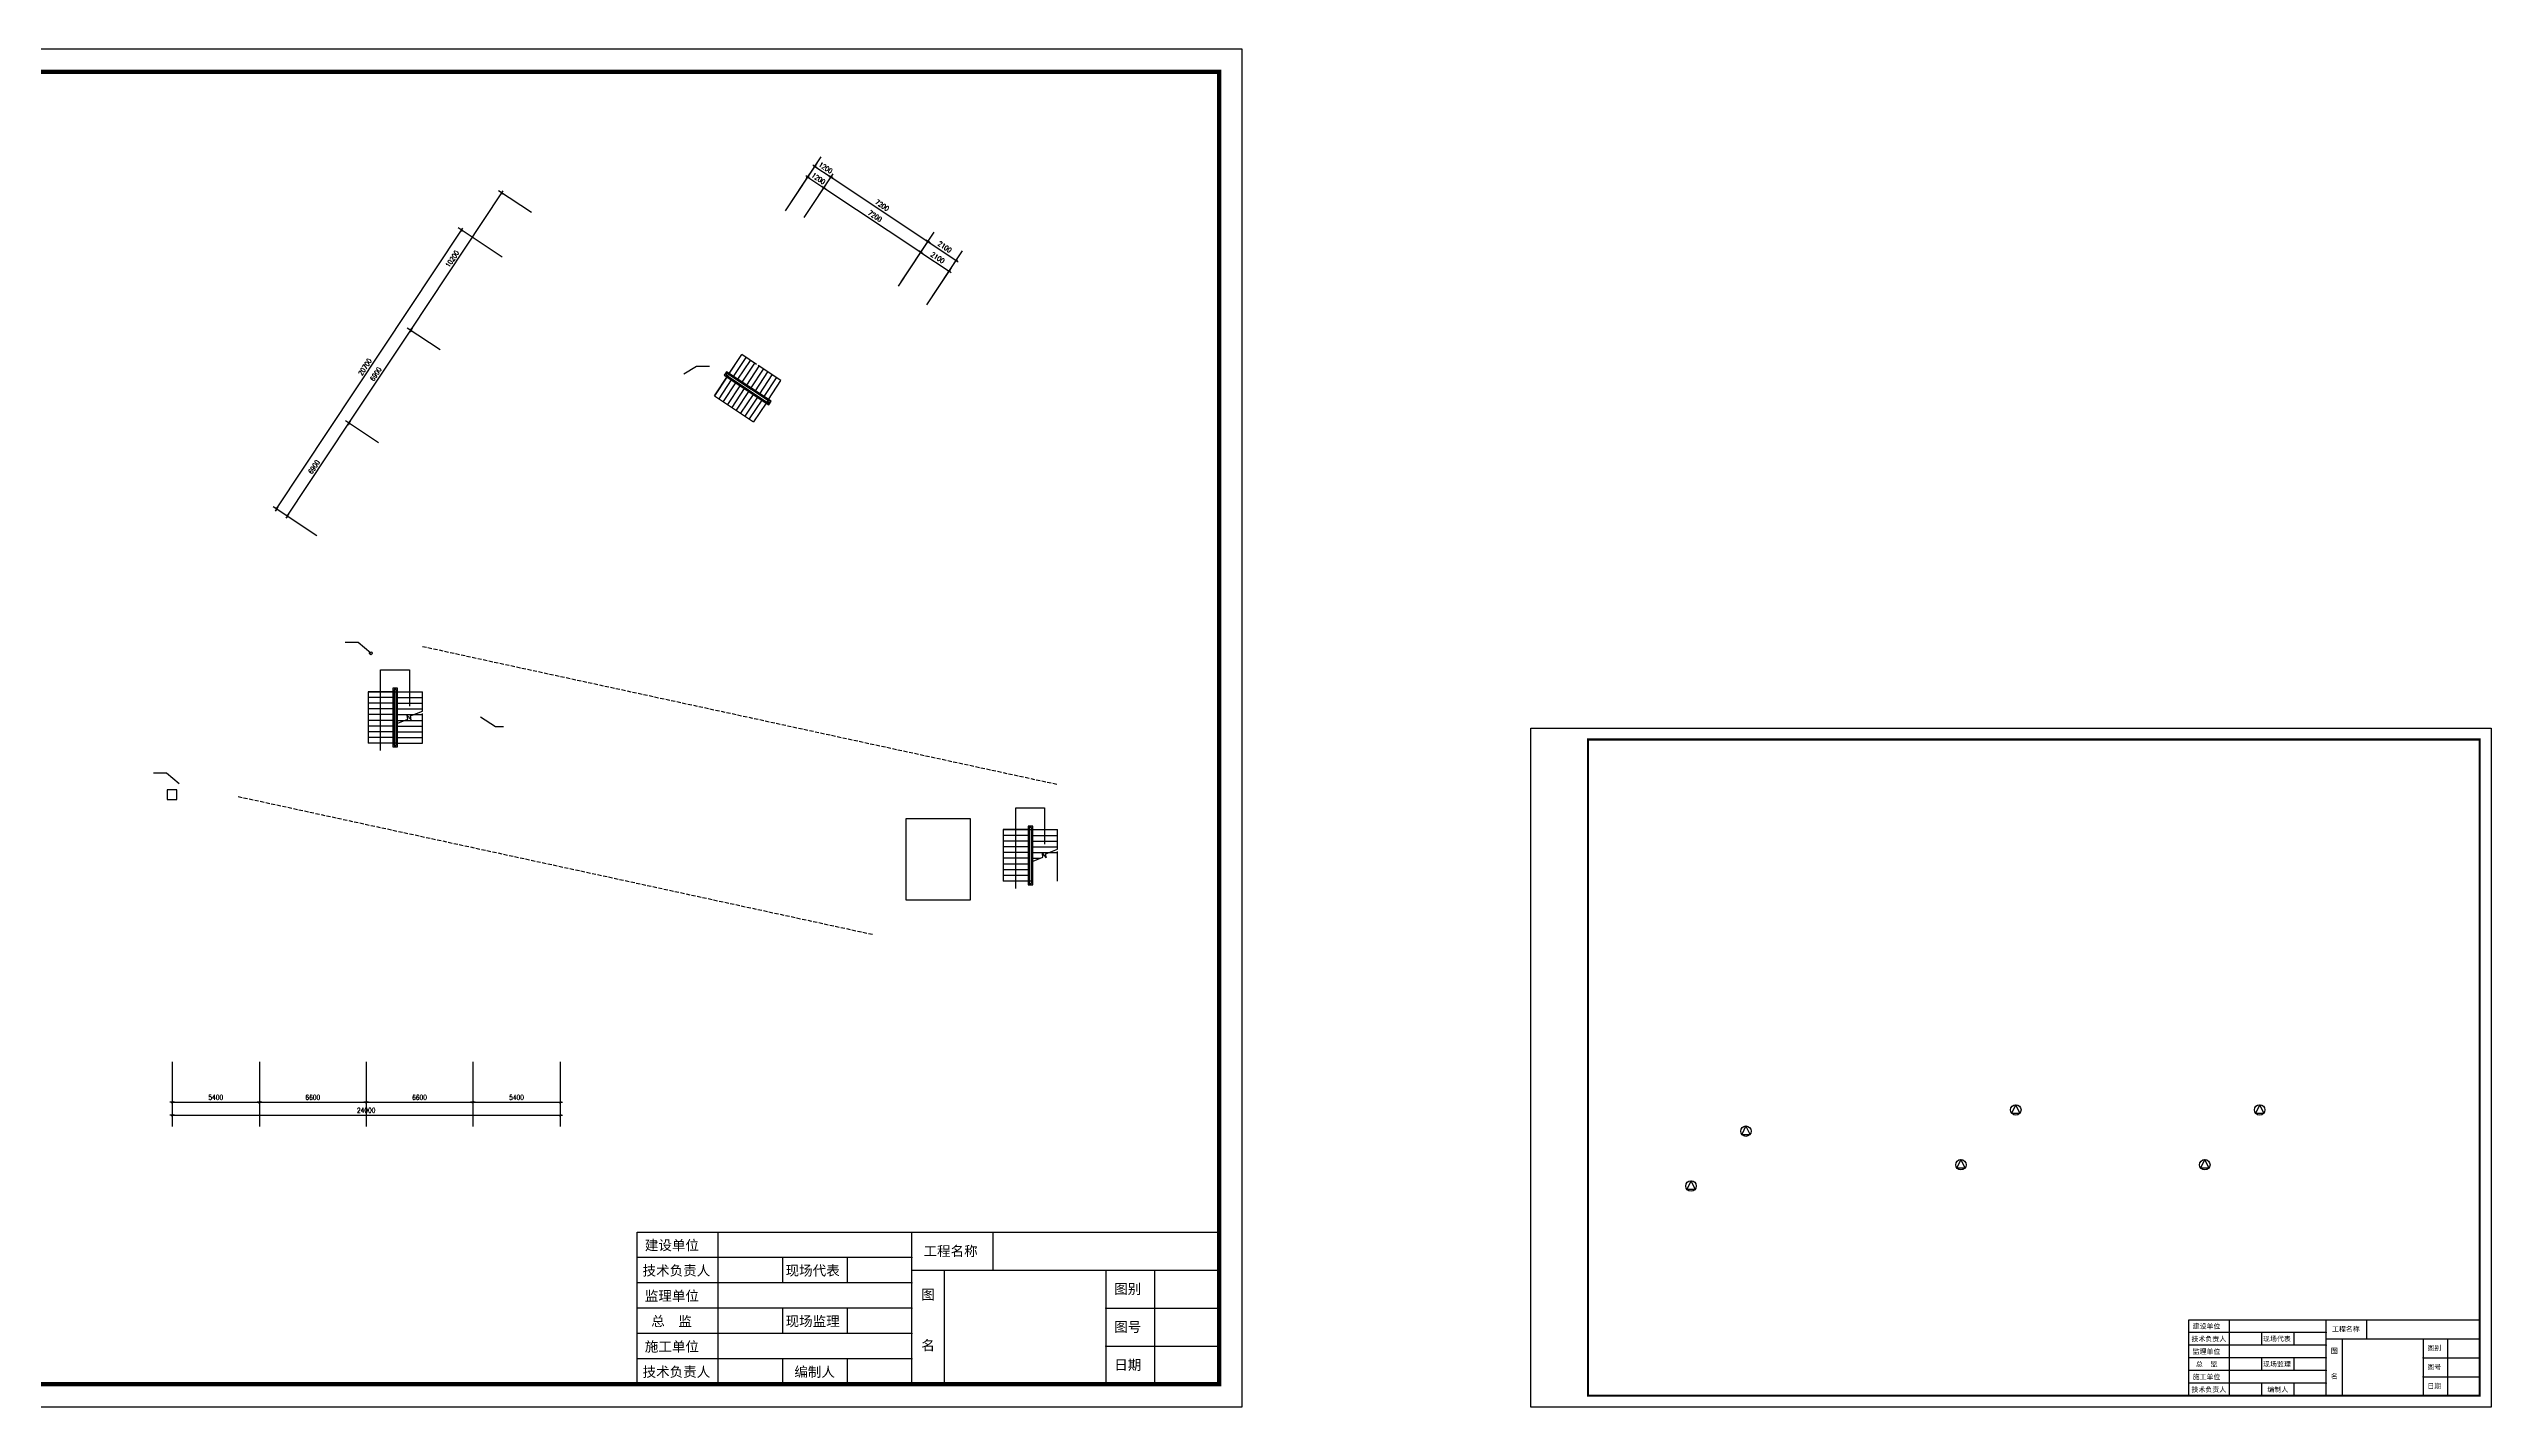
# Model space of a CAD drawing. Extents: x -149393 to 1177518, y -366685 to 296590.
# Drawn here: x 1026458 to 1177518, y -685 to 83324 of the extents above; entities that cross this region are included whole.
import ezdxf

# ---------------------------------------------------------------- set-up
doc = ezdxf.new("R2010")
doc.units = 0
doc.header["$LTSCALE"] = 1000
doc.header["$MEASUREMENT"] = 0
doc.linetypes.add('DASH', pattern=[0.35, 0.25, -0.1])
doc.layers.get('0').update_dxf_attribs({"linetype": 'CONTINUOUS'})
for name, color, linetype in [('AXIS', 3, 'CONTINUOUS'), ('COLUMN', 9, 'CONTINUOUS'), ('PUB_TITLE', 253, 'CONTINUOUS'), ('STAIR', 2, 'CONTINUOUS'), ('TEL_SYMB', 3, 'CONTINUOUS'), ('WALL', 9, 'CONTINUOUS')]:
    doc.layers.add(name, color=color, linetype=linetype)
doc.styles.add('DIM_FONT', font='SIMPLEX.shx', dxfattribs={"width": 0.8})
doc.styles.add('宋体', font='')
doc.styles.get('宋体').set_extended_font_data('SimSun')
doc.dimstyles.new('DIMN', dxfattribs={"dimtxt": 300, "dimasz": 1, "dimexe": 250, "dimexo": 300, "dimgap": 150, "dimtad": 1, "dimdec": 0, "dimdsep": 46, "dimtxsty": 'DIM_FONT', "dimblk": '_DIMX', "dimcen": 2.5, "dimclrt": 7, "dimadec": 0, "dimazin": 0, "dimtfac": 1, "dimtdec": 0, "dimtix": 1, "dimtmove": 2, "dimatfit": 3, "dimldrblk": '_DIMX', "dimfxl": 1, "dimtolj": 1, "dimarcsym": 0})

# ---------------------------------------------------------------- blocks, each defined once
blk = doc.blocks.new('会签栏')
at = {"layer": 'PUB_TITLE', "color": 4, "lineweight": 30}
blk.add_lwpolyline([(-18000, 0), (-18000, 4700), (0, 4700)], dxfattribs=at)
at = {"layer": 'PUB_TITLE', "color": 4}
for points in [[(-15500, 4700), (-15500, 0)], [(-9500, 0), (-9500, 4700)], [(-7000, 4700), (-7000, 3525)], [(-9500, 3917), (-18000, 3917)], [(-13500, 3917), (-13500, 3133)], [(-11500, 3917), (-11500, 3133)], [(-9500, 3133), (-18000, 3133)], [(-9500, 3525), (0, 3525)], [(-8500, 3525), (-8500, 0)], [(-3500, 3525), (-3500, 0)], [(-2000, 3525), (-2000, 0)], [(-9500, 2350), (-18000, 2350)], [(-13500, 2350), (-13500, 1567)], [(-11500, 2350), (-11500, 1567)], [(-3500, 2350), (0, 2350)], [(-9500, 1567), (-18000, 1567)], [(-9500, 783), (-18000, 783)], [(-13500, 783), (-13500, 0)], [(-11500, 783), (-11500, 0)], [(-3500, 1175), (0, 1175)]]:
    blk.add_lwpolyline(points, dxfattribs=at)
at = {"layer": 'PUB_TITLE'}
for p in [(-9500, 3917), (-9500, 3133), (-9500, 2350), (-9500, 1567), (-9500, 783), (-3500, 1175)]:
    blk.add_point(p, dxfattribs=at)
at = {"layer": 'PUB_TITLE', "color": 4}
blk.add_point((-3500, 2350), dxfattribs=at)
at = {"lineweight": -3, "style": '宋体'}
for s, p in [('建设单位', (-17758, 4147)), ('工程名称', (-9140, 3965)), ('技术负责人', (-17828, 3363)), ('现场代表', (-13405, 3363)), ('图别', (-3241, 2796)), ('监理单位', (-17758, 2580)), ('图', (-9206, 2624)), ('总  监', (-17560, 1797)), ('现场监理', (-13405, 1797)), ('图号', (-3241, 1621)), ('施工单位', (-17758, 1013)), ('名', (-9206, 1049)), ('日期', (-3241, 446)), ('技术负责人', (-17828, 230)), ('编制人', (-13134, 230))]:
    blk.add_text(s, height=307, dxfattribs=at).set_placement(p)
blk = doc.blocks.new('_DIMX')
blk.add_line((-150, 0), (150, 0))
at = {"const_width": 50}
blk.add_lwpolyline([(-70, -70), (70, 70)], dxfattribs=at)
blk = doc.blocks.new('_FZHK')
blk.add_lwpolyline([(-0.5, -0.5), (0.5, -0.5), (0.5, 0.5), (-0.5, 0.5)], close=True)

msp = doc.modelspace()

# ---------------------------------------------------------------- linework, layer by layer
at = {"color": 59}
for p, q in [((1046981.4, 39926), (1046981.4, 44913.5)), ((1046981.4, 44913.5), (1048756.8, 44913.5)), ((1048756.8, 44913.5), (1048756.8, 42663.9)), ((1086263.8, 31393.9), (1086263.8, 36381.4)), ((1086263.8, 36381.4), (1088039.1, 36381.4)), ((1088039.1, 36381.4), (1088039.1, 34131.8))]:
    msp.add_line(p, q, dxfattribs=at)
at = {"elevation": 7319.5}
for points in [[(1065725.9, 63229.6), (1066512.1, 63704.8), (1067318, 63704.8)], [(1053151.9, 42008.4), (1054091.4, 41404), (1054588.1, 41404)]]:
    msp.add_lwpolyline(points, dxfattribs=at)
for points in [[(1046373.4, 45945.1), (1045587.2, 46615.7), (1044781.3, 46615.7)], [(1034528.1, 37865.2), (1033741.9, 38535.7), (1032936, 38535.7)]]:
    msp.add_lwpolyline(points)
msp.add_circle((1046373.4, 45945.1), 90.8)
at = {"layer": 'AXIS'}
for p, q in [((1072011.2, 73304.7), (1074224.8, 76636.4)), ((1079007.8, 68656.3), (1081221.3, 71987.9)), ((1080756.9, 67494.1), (1082970.5, 70825.8)), ((1034084, 20676), (1034084, 16676)), ((1039484, 20676), (1039484, 16676)), ((1046084, 20676), (1046084, 16676)), ((1052684, 20676), (1052684, 16676)), ((1058084, 20676), (1058084, 16676))]:
    msp.add_line(p, q, dxfattribs=at)
at = {"layer": 'PUB_TITLE'}
for points in [[(981450.7, 83323.9), (1100250.7, 83323.9), (1100250.7, -684.6), (981450.7, -684.6)], [(1118118.4, 41319.6), (1177518.4, 41319.6), (1177518.4, -684.6), (1118118.4, -684.6)]]:
    msp.add_lwpolyline(points, close=True, dxfattribs=at)
for points, const_width in [([(988522.1, 81909.6), (1098836.4, 81909.6), (1098836.4, 729.6), (988522.1, 729.6), (988522.1, 81909.6)], 270.7), ([(1121654.2, 40612.5), (1176811.3, 40612.5), (1176811.3, 22.5), (1121654.2, 22.5), (1121654.2, 40612.5)], 135.4)]:
    msp.add_lwpolyline(points, close=True, dxfattribs=dict(at, const_width=const_width))
at = {"layer": 'STAIR', "color": 59}
for p, q in [((1067624.9, 61862.5), (1069318.3, 64411.3)), ((1068544.3, 63246.4), (1069318.3, 64411.3)), ((1068813.1, 63067.8), (1069587.1, 64232.7)), ((1069082, 62889.2), (1069855.9, 64054.1)), ((1070232.5, 63803.9), (1069318.3, 64411.3)), ((1069350.8, 62710.6), (1070124.7, 63875.5)), ((1069619.6, 62532), (1070393.5, 63696.9)), ((1069888.4, 62353.4), (1070662.3, 63518.3)), ((1071737.6, 62803.9), (1070339.5, 63732.8)), ((1068398.8, 63027.4), (1067624.9, 61862.5)), ((1068667.6, 62848.8), (1067893.7, 61683.9)), ((1068936.4, 62670.2), (1068162.5, 61505.3)), ((1068380.1, 63355.6), (1068234.5, 63136.5)), ((1068234.5, 63136.5), (1070982.4, 61310.9)), ((1068400.1, 63256.1), (1068334, 63156.6)), ((1068334, 63156.6), (1070962.3, 61410.3)), ((1071127.9, 61529.9), (1068380.1, 63355.6)), ((1071028.5, 61509.8), (1068400.1, 63256.1)), ((1069205.2, 62491.6), (1068431.3, 61326.7)), ((1068438.5, 63087.1), (1070857.8, 61479.7)), ((1069902.7, 62257.8), (1068504.6, 63186.7)), ((1069474.1, 62313), (1068700.1, 61148.1)), ((1069742.9, 62134.4), (1068968.9, 60969.5)), ((1070011.7, 61955.8), (1069237.8, 60790.9)), ((1070924, 61579.3), (1070009.8, 62186.7)), ((1070157.2, 62174.8), (1070931.1, 63339.7)), ((1070426, 61996.2), (1071199.9, 63161.1)), ((1070694.8, 61817.6), (1071468.8, 62982.5)), ((1070963.6, 61639), (1071737.6, 62803.9)), ((1067624.9, 61862.5), (1070044.2, 60255.1)), ((1070280.5, 61777.2), (1069506.6, 60612.3)), ((1070549.3, 61598.6), (1069775.4, 60433.7)), ((1070818.1, 61420), (1070044.2, 60255.1)), ((1070924, 61579.3), (1070857.8, 61479.7)), ((1070962.3, 61410.3), (1071028.5, 61509.8)), ((1070982.4, 61310.9), (1071127.9, 61529.9)), ((1046204, 43565), (1046204, 40375.6)), ((1047739.6, 43565), (1046204, 43565)), ((1046204, 43565), (1049564, 43565)), ((1047739.6, 43210.6), (1046204, 43210.6)), ((1047739.6, 42856.2), (1046204, 42856.2)), ((1047739.6, 42501.9), (1046204, 42501.9)), ((1048028.3, 43781.5), (1047739.6, 43781.5)), ((1047739.6, 43781.5), (1047739.6, 40159)), ((1047949.6, 43702.8), (1047818.3, 43702.8)), ((1047818.3, 43702.8), (1047818.3, 40237.8)), ((1047818.3, 43565), (1047818.3, 40375.6)), ((1047949.6, 40237.8), (1047949.6, 43702.8)), ((1047949.6, 41721.9), (1047949.6, 43565)), ((1048028.3, 40159), (1048028.3, 43781.5)), ((1048028.3, 43565), (1049564, 43565)), ((1048028.3, 43210.6), (1049564, 43210.6)), ((1048028.3, 42856.2), (1049564, 42856.2)), ((1048028.3, 42501.9), (1049564, 42501.9)), ((1048834.3, 42071.5), (1049564, 42359.8)), ((1049564, 42359.8), (1049564, 43565)), ((1047739.6, 42147.5), (1046204, 42147.5)), ((1047739.6, 41793.1), (1046204, 41793.1)), ((1047739.6, 41438.7), (1046204, 41438.7)), ((1047739.6, 41084.4), (1046204, 41084.4)), ((1047949.6, 41580.8), (1048654.9, 41859.5)), ((1047949.6, 40375.6), (1047949.6, 41580.8)), ((1048028.3, 42147.5), (1049026.6, 42147.5)), ((1048028.3, 41793.1), (1048486.9, 41793.1)), ((1048028.3, 41438.7), (1049564, 41438.7)), ((1048028.3, 41084.4), (1049564, 41084.4)), ((1048486.9, 41793.1), (1049564, 41793.1)), ((1048654.9, 41859.5), (1048628.1, 42092.1)), ((1048628.1, 42092.1), (1048862.3, 41828)), ((1048862.3, 41828), (1048834.3, 42071.5)), ((1049026.6, 42147.5), (1049564, 42147.5)), ((1049564, 40375.6), (1049564, 42218.7)), ((1047739.6, 40730), (1046204, 40730)), ((1047739.6, 40375.6), (1046204, 40375.6)), ((1047739.6, 40159), (1048028.3, 40159)), ((1047949.6, 40375.6), (1047818.3, 40375.6)), ((1047818.3, 40237.8), (1047949.6, 40237.8)), ((1048028.3, 40730), (1049564, 40730)), ((1048028.3, 40375.6), (1049564, 40375.6)), ((1085486.3, 35032.9), (1085486.3, 31843.5)), ((1087021.9, 35032.9), (1085486.3, 35032.9)), ((1085486.3, 35032.9), (1088846.3, 35032.9)), ((1087310.7, 35249.4), (1087021.9, 35249.4)), ((1087021.9, 35249.4), (1087021.9, 31626.9)), ((1087231.9, 35170.7), (1087100.7, 35170.7)), ((1087100.7, 35170.7), (1087100.7, 31705.7)), ((1087100.7, 35032.9), (1087100.7, 31843.5)), ((1087231.9, 31705.7), (1087231.9, 35170.7)), ((1087231.9, 33189.8), (1087231.9, 35032.9)), ((1087310.7, 31626.9), (1087310.7, 35249.4)), ((1087310.7, 35032.9), (1088846.3, 35032.9)), ((1088846.3, 33827.7), (1088846.3, 35032.9)), ((1087021.9, 34678.5), (1085486.3, 34678.5)), ((1087021.9, 34324.1), (1085486.3, 34324.1)), ((1087021.9, 33969.8), (1085486.3, 33969.8)), ((1087021.9, 33615.4), (1085486.3, 33615.4)), ((1087021.9, 33261), (1085486.3, 33261)), ((1087231.9, 33048.7), (1087937.2, 33327.4)), ((1087310.7, 34678.5), (1088846.3, 34678.5)), ((1087310.7, 34324.1), (1088846.3, 34324.1)), ((1087310.7, 33969.8), (1088846.3, 33969.8)), ((1087310.7, 33615.4), (1088309, 33615.4)), ((1087310.7, 33261), (1087769.3, 33261)), ((1087937.2, 33327.4), (1087910.5, 33560)), ((1087910.5, 33560), (1088144.7, 33295.9)), ((1088116.7, 33539.4), (1088846.3, 33827.7)), ((1088144.7, 33295.9), (1088116.7, 33539.4)), ((1088309, 33615.4), (1088846.3, 33615.4)), ((1088846.3, 31843.5), (1088846.3, 33686.6)), ((1087021.9, 32906.6), (1085486.3, 32906.6)), ((1087021.9, 32552.3), (1085486.3, 32552.3)), ((1087021.9, 32197.9), (1085486.3, 32197.9)), ((1087021.9, 31843.5), (1085486.3, 31843.5)), ((1087231.9, 31843.5), (1087100.7, 31843.5)), ((1087231.9, 31843.5), (1087231.9, 33048.7)), ((1087021.9, 31626.9), (1087310.7, 31626.9)), ((1087100.7, 31705.7), (1087231.9, 31705.7))]:
    msp.add_line(p, q, dxfattribs=at)
at = {"layer": 'TEL_SYMB', "color": 59}
for points in [[(1071465.2, 62102.3, 0, 0, 0), (1070554.2, 62707.5, 95.6, 0, 0), (1070255.5, 62906, 0, 0, 0)], [(1048756.8, 44173.1, 0, 0, 0), (1048756.8, 42972.1, 105, 0, 0), (1048756.8, 42578.4, 0, 0, 0)], [(1048756.8, 40198.4, 0, 0, 0), (1048756.8, 41399.4, 105, 0, 0), (1048756.8, 41793.1, 0, 0, 0)], [(1088039.1, 35641, 0, 0, 0), (1088039.1, 34440, 105, 0, 0), (1088039.1, 34046.3, 0, 0, 0)]]:
    msp.add_lwpolyline(points, format="xyseb", dxfattribs=at)
at = {"layer": 'WALL', "linetype": 'DASH'}
for points in [[(1049564, 46366.7), (1088846.3, 37834.6)], [(1038164, 37081.8), (1077446.3, 28549.7)]]:
    msp.add_lwpolyline(points, dxfattribs=at)
at = {"layer": 'WALL'}
for points in [[(1079466.3, 35692.1), (1079466.3, 30692.1), (1083466.3, 30692.1), (1083466.3, 35692.1), (1079466.3, 35692.1)], [(1131424.8, 16708.8), (1131167.3, 16188.2), (1131679.8, 16185.1), (1131424.8, 16708.8)], [(1148118.7, 18023.4), (1147861.2, 17502.8), (1148373.7, 17499.7), (1148118.7, 18023.4)], [(1163202, 18023.4), (1162944.6, 17502.8), (1163457.1, 17499.7), (1163202, 18023.4)], [(1144722.6, 14631.3), (1144465.1, 14110.7), (1144977.6, 14107.6), (1144722.6, 14631.3)], [(1159805.9, 14631.3), (1159548.5, 14110.7), (1160061, 14107.6), (1159805.9, 14631.3)], [(1128028.7, 13316.7), (1127771.2, 12796.1), (1128283.7, 12793), (1128028.7, 13316.7)]]:
    msp.add_lwpolyline(points, dxfattribs=at)
for centre in [(1131424.8, 16384.9), (1148118.7, 17699.4), (1163202, 17699.4), (1144722.6, 14307.3), (1159805.9, 14307.3), (1128028.7, 12992.8)]:
    msp.add_circle(centre, 324, dxfattribs=at)

# ---------------------------------------------------------------- block references
msp.add_blockref('会签栏', (1176811.3, 22.5))
at = {"layer": 'COLUMN', "color": 59, "xscale": 600, "yscale": 600, "zscale": 600}
msp.add_blockref('_FZHK', (1034084, 37201.8), dxfattribs=at)
at = {"layer": 'WALL', "xscale": 2, "yscale": 2, "zscale": 2}
msp.add_blockref('会签栏', (1098836.4, 729.6), dxfattribs=at)

# ---------------------------------------------------------------- dimensions: what is measured, and where the dimension line sits
at = {"layer": 'AXIS'}
for p1, p2, distance in [((1072011.2, 73304.7), (1073010.7, 72640.7), 3300), ((1072011.2, 73304.7), (1073010.7, 72640.7), 2500), ((1073010.7, 72640.7), (1079007.8, 68656.3), 3300), ((1050920.7, 64532.6), (1056565.3, 73028.4), 2500), ((1073010.7, 72640.7), (1079007.8, 68656.3), 2500), ((1043283.9, 53038.2), (1054739.1, 70279.7), 3300), ((1079007.8, 68656.3), (1080756.9, 67494.1), 3300), ((1079007.8, 68656.3), (1080756.9, 67494.1), 2500), ((1047102.3, 58785.4), (1050920.7, 64532.6), 2500), ((1043283.9, 53038.2), (1047102.3, 58785.4), 2500), ((1034084, 20676), (1039484, 20676), -2500), ((1034084, 20676), (1058084, 20676), -3300), ((1039484, 20676), (1046084, 20676), -2500), ((1046084, 20676), (1052684, 20676), -2500), ((1052684, 20676), (1058084, 20676), -2500)]:
    msp.add_aligned_dim(p1=p1, p2=p2, distance=distance, dimstyle='DIMN', dxfattribs=at).render()

doc.saveas('drawing.dxf')
